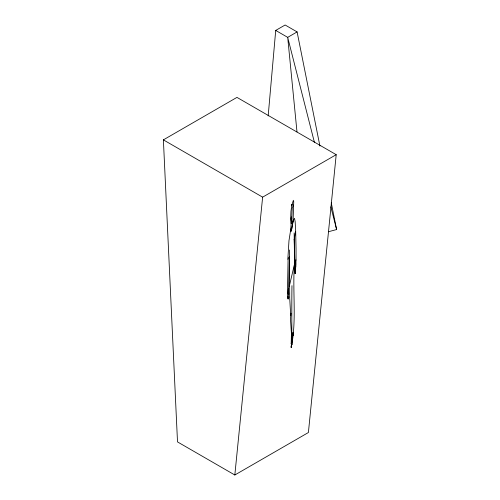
<?xml version="1.0" encoding="UTF-8"?>
<svg xmlns="http://www.w3.org/2000/svg" width="500" height="500" viewBox="0 0 500 500"><rect width="100%" height="100%" fill="white"/><g stroke="black" fill="none" stroke-linecap="round" stroke-linejoin="round"><path stroke-width="0.75" d="M294.163 232.881L294.556 263.938L289.631 284.831L289.731 298.363L290.7 315.719M294.431 264.375C292.4 292.031 296.837 320.444 291.181 347.675L291.6 341.794M291.969 285.656C291.669 303.594 291.913 334.237 291.794 344.731L291.962 344.419M291.294 221.312L290.7 229.956L291.006 231.269L292.062 228.188L293.131 220.588M288.1 258.938L287.419 293.688L288.556 288.156L289.513 256.625M295.738 266.012L295.1 273.606L295.338 267.038L295.256 265.669L294.906 271.7L294.919 265.188L296.05 259.288L296.044 248.619L295.669 230.837L295.156 221.575L294.488 218.319L293.312 220.044L292.438 223.381L291.881 223.394M291.988 341.763L292.494 336.319L293.069 334.925L293.3 335.35M268.175 115.931L275.712 30.431L285.125 25L297.1 31.913L319.919 146.05M293.094 220.694L293.738 201.769L293.35 200.294L291.837 205.463L291.887 204.237L290.963 211.325L290.681 218.556L291.069 223.519M288.5 288.325L288.769 294.3L288.325 291.769C287.419 294.506 289.988 296.694 288.106 299.037L287.606 297.194L287.581 292.306M234.825 475L262.631 197.156L336.206 154.681L236.962 97.387L163.388 139.863L177.506 441.906L234.825 475L308.4 432.525L336.206 154.681M291.606 220.456L291.413 221.675C290.631 220.263 291.488 213.325 291.75 219.25L292.213 208.106L293.356 205.037M291.025 313.2L290.462 318.731L291.419 333.625L291.188 343.925L291.375 342.844M293.056 221.363L291.006 231.269M295.575 231.425L294.169 239.662M289.631 284.831L289.4 286.137L289.538 249.988M291.044 346.887L291.756 343.913M290.825 228.85L288.981 240.637L287.831 259.3L289.587 256.312M295.012 263.706L294.925 264.106L294.212 239.438M295.138 273.294L295.975 264.425L295.919 259.819M288.075 298.925L287.694 297.506M288.75 297.438L288.337 297.962L287.881 296.381M297.1 31.913L287.694 37.35L275.712 30.431M328.363 231.756L336.613 229.544L331.25 202.731M163.388 139.863L262.631 197.156M314.462 142.525L287.694 37.35L296.994 131.944M330.831 206.844L336.613 229.544M293.331 333.375L293.069 332.25L292.044 336.037L291.863 341.225M291.794 344.731L292.05 337.013L293.031 333.088L293.35 334.644"/></g></svg>
